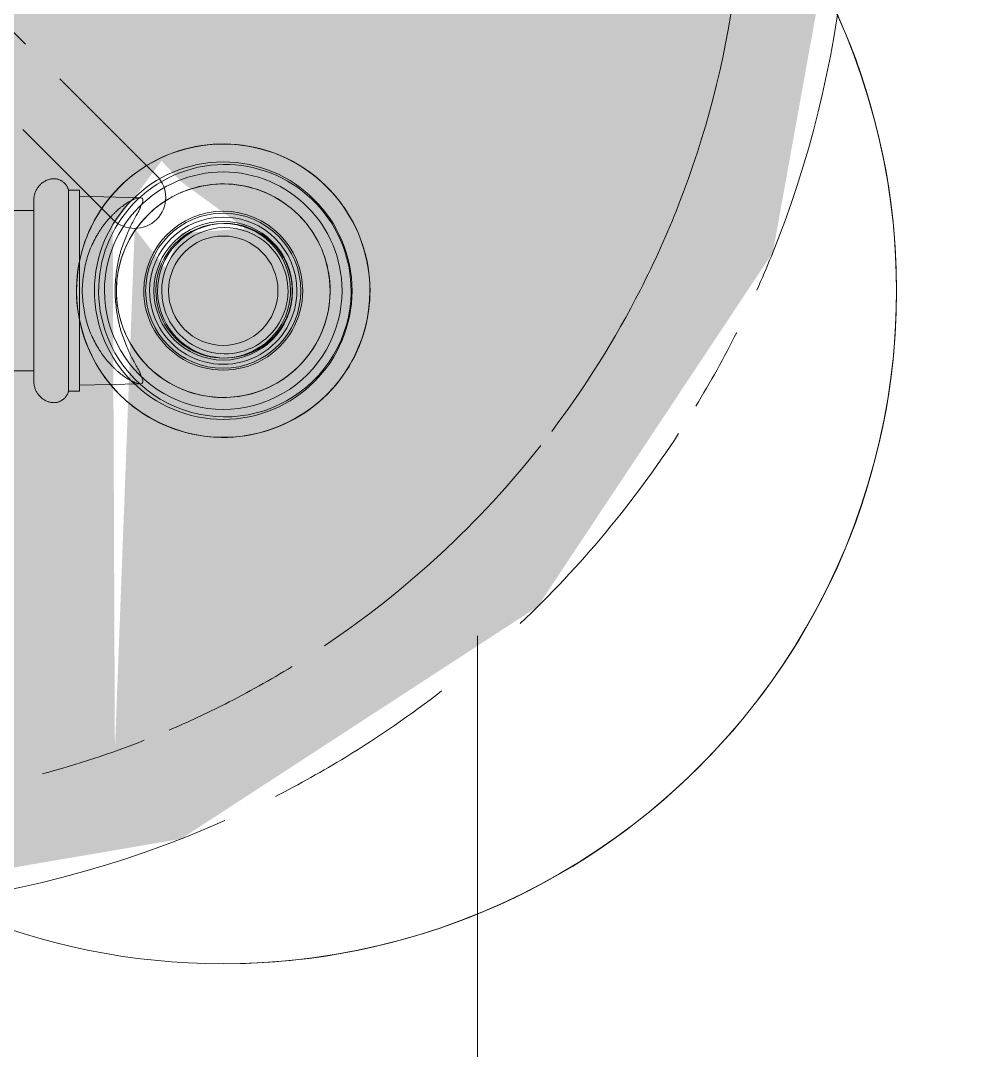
# Model space of a CAD drawing. Header units: metres. Extents: x 147 to 427, y -16 to 162.
# Drawn here: x 322.8618 to 323.0852, y 82.2061 to 82.4509 of the extents above; entities that cross this region are included whole.
import ezdxf

# ---------------------------------------------------------------- set-up
doc = ezdxf.new("R2010")
doc.units = ezdxf.units.M
doc.linetypes.add('IMPORT-Dashed _3_', pattern=[0.75, 0.5, -0.25])
doc.layers.add('1053_ARQ_BASE_MATADOURO_dwg', color=7, linetype='Continuous', lineweight=5, true_color=0x767676)
for name, color, linetype, lineweight in [('A-EQUIPAMENTOS', 7, 'Continuous', 5), ('A-PROJEÇÃO', 7, 'IMPORT-Dashed _3_', 15), ('A_lay', 7, 'Continuous', 5), ('P-SANR-FIXT', 7, 'Continuous', 5)]:
    doc.layers.add(name, color=color, linetype=linetype, lineweight=lineweight)

# ---------------------------------------------------------------- blocks, each defined once
blk = doc.blocks.new('USO_ESG_Cuba lavatório redonda - Uso geral-3627488-TÉRREO 1_20 - Dependente 1')
at = {"layer": 'P-SANR-FIXT', "color": 9, "true_color": 0xc0c0c0}
for centre, radius, start, end in [((-2.759870525399777e-15, 0.1600000000000002), 0.1600000000000001, 359.9999999999996, 179.9999999999998), ((-2.727719265099044e-15, 0.1600000000000002), 0.1599999999999999, 4.198332179531842e-13, 180.0000000000002), ((-1.082867129298393e-15, 0.1600000000000002), 0.03059999999999998, 2.544443745170813e-13, 179.9999999999997), ((-1.082867129298393e-15, 0.1600000000000002), 0.03059999999999998, 2.608054838800084e-13, 180), ((-1.006728034269599e-15, 0.1603933675611828), 0.02999999999999999, 108.0421266573584, 288.0421266573578), ((-1.016502325472863e-15, 0.1603933675611828), 0.03000000000000001, 108.042126657358, 288.0421266573574), ((-1.006728034269599e-15, 0.1603933675611828), 0.02999999999999999, 288.0421266573582, 108.0421266573584), ((-1.016502325472863e-15, 0.1603933675611828), 0.03000000000000002, 288.0421266573578, 108.042126657358), ((-1.082867129298393e-15, 0.1600000000000002), 0.01843797686954812, 359.9999999999994, 179.9999999999989), ((-8.973071154472225e-16, 0.1603933675611828), 0.016, 288.0421266573582, 108.0421266573584), ((-3.062975324006055e-16, 0.1603933675611831), 0.01600000000000001, 288.0421266573578, 108.042126657358), ((-8.973071154472225e-16, 0.1603933675611828), 0.01599999999999999, 108.0421266573584, 288.0421266573578), ((-3.062975324006055e-16, 0.1603933675611831), 0.01600000000000001, 108.042126657358, 288.0421266573574), ((-1.016502325472863e-15, 0.1603933675611828), 0.01500000000000063, 108.0421266573584, 288.0421266573578), ((-9.252687152480522e-16, 0.1603933675611828), 0.01500000000000064, 108.042126657358, 288.0421266573574), ((-1.016502325472863e-15, 0.1603933675611828), 0.01500000000000063, 288.0421266573582, 108.0421266573584), ((-9.252687152480522e-16, 0.1603933675611828), 0.01500000000000064, 288.0421266573578, 108.042126657358), ((-2.759870525399777e-15, 0.1600000000000002), 0.1599999999999999, 180.0000000000002, 5.088887490341627e-14), ((-2.727719265099044e-15, 0.1600000000000002), 0.1599999999999999, 180.0000000000002, 5.088887490341627e-14), ((-1.082867129298393e-15, 0.1600000000000002), 0.03059999999999998, 180.0000000000007, 2.035554996136651e-13), ((-1.082867129298393e-15, 0.1600000000000002), 0.03059999999999998, 180.0000000000004, 2.035554996136651e-13), ((-1.082867129298393e-15, 0.1600000000000002), 0.01843797686954813, 179.9999999999999, 359.9999999999994)]:
    blk.add_arc(centre, radius, start, end, dxfattribs=at)
blk = doc.blocks.new('USO_ESG_Sifão de Uso Geral - Sifão para lavatório-3627490-TÉRREO 1_20 - Dependente 1')
at = {"layer": 'P-SANR-FIXT', "color": 9, "true_color": 0xc0c0c0}
for p, q in [((-0.02210700252943043, 0.1402763056804866), (-0.02248571544011484, 0.1258568159530594)), ((0.02248571543969902, 0.1258568159530594), (0.02210700252901461, 0.1402763056804866)), ((-0.02388009809967916, 0.1258568159530594), (-0.02388009809967916, 0.1232404111364387)), ((-0.02388009809944648, 0.1258568159528276), (0, 0.1258568159528276)), ((6.227954564079926e-17, 0.1258568159528275), (-0.02248571543990065, 0.1258568159528275)), ((0.0224857154399019, 0.1258568159528275), (-2.196845992576265e-16, 0.1258568159528275)), ((-7.715872584295738e-17, 0.1258568159528276), (0.02388009809944648, 0.1258568159528276)), ((0.02388009809926334, 0.1232404111364387), (0.02388009809926334, 0.1258568159530594)), ((-0.02271132290724608, 0.1232404111362354), (0, 0.1232404111362354)), ((-0.02271132290724611, 0.1232404111362354), (-8.776361973908255e-17, 0.1232404111362354)), ((-7.715872584295738e-17, 0.1232404111362354), (0.02271132290724606, 0.1232404111362354)), ((1.755272394781651e-16, 0.1232404111362354), (0.02271132290724613, 0.1232404111362354)), ((-0.01905000000020791, 0.1149999987485433), (-0.01905000000020791, 0.07289266715780068)), ((-3.58815205029565e-16, 0.1149999987483076), (-0.01904999999999815, 0.1149999987483076)), ((-1.849513117719566e-16, 0.1149999987483077), (-0.01904999999999815, 0.1149999987483077)), ((-0.016, 0.1149999987483078), (-3.582105201980049e-16, 0.1149999987483078)), ((-0.016, 0.1149999987483077), (-9.849626556709727e-17, 0.1149999987483077)), ((0.004930502809202403, 0.1149999987483077), (-1.219380204955646e-16, 0.1149999987483077)), ((0.004930502809202494, 0.1149999987483078), (-6.651271950495636e-17, 0.1149999987483078)), ((-2.587345371915908e-16, 0.1149999987483077), (0.004141104721640078, 0.1149999987483077)), ((1.004557004457308e-16, 0.1149999987483077), (0.004141104721640431, 0.1149999987483077)), ((0.01904999999999815, 0.1149999987483077), (0.01840088699080492, 0.1149999987483077)), ((0.01904999999999815, 0.1149999987483078), (0.01840088699080496, 0.1149999987483078)), ((0.01904999999979209, 0.1027178877683498), (0.01904999999979209, 0.1149999987485433)), ((-0.01905000000020791, 0.03360244957877876), (-0.01905000000020791, 0.01413148976545272)), ((0.01904999999979209, 0.01413148976545272), (0.01904999999979209, 0.03360245495839335)), ((-0.033171959091578, 0.01488819227461761), (0, 0.01488819227461761)), ((-0.02955640025592632, 0.01695898247440039), (0, 0.01695898247440039)), ((-0.02955640025592635, 0.01695898247440039), (-1.142151288813576e-16, 0.01695898247440039)), ((6.161763616794731e-17, 0.0169589824744004), (-0.01907023710242991, 0.0169589824744004)), ((0.01907023710242991, 0.0169589824744004), (0, 0.0169589824744004)), ((-1.004139738387554e-16, 0.01695898247440039), (0.02955640025592629, 0.01695898247440039)), ((2.284302577627152e-16, 0.01695898247440039), (0.02955640025592639, 0.01695898247440039)), ((-1.071815570673971e-16, 0.01488819227461761), (0.033171959091578, 0.01488819227461761)), ((-0.03, 0.01413148976521754), (0.03, 0.01413148976521754)), ((-0.03, 0.01413148976521754), (0.03, 0.01413148976521754)), ((-0.01907023710242991, 0.0141314897652176), (0, 0.0141314897652176)), ((0.01904999999999815, 0.01413148976521754), (-0.01904999999999815, 0.01413148976521754)), ((0.01904999999999815, 0.01413148976521754), (-0.01904999999999815, 0.01413148976521754)), ((-0.016, 0.01413148976521754), (0.016, 0.01413148976521754)), ((-0.016, 0.01413148976521754), (0.016, 0.01413148976521754)), ((-6.161763616794731e-17, 0.01413148976521748), (0.01907023710242991, 0.01413148976521748)), ((-1.04744440165294e-16, 0), (-0.03, 0)), ((0.03, 0), (-1.920283787331894e-16, 0)), ((0.03, 9.702447179016361e-17), (-2.912619083023203e-16, 9.702447179016361e-17)), ((-0.03457092903812933, -5.498934640968401e-17), (0, -5.498934640968401e-17)), ((-1.920283787331894e-16, -9.702447179016361e-17), (-0.03, -9.702447179016361e-17)), ((-1.117017536812876e-16, -5.498934640968401e-17), (0.03457092903812933, -5.498934640968401e-17))]:
    blk.add_line(p, q, dxfattribs=at)
at = {"layer": 'P-SANR-FIXT', "color": 254, "true_color": 0xd3d3d3}
for p, q in [((-0.02388009809944648, 0.1232404111362354), (-0.02271132290724608, 0.1232404111362354)), ((0.02271132290724606, 0.1232404111362354), (0.02388009809944648, 0.1232404111362354)), ((0.004141104721640078, 0.1149999987483077), (0.016, 0.1149999987483077)), ((0.004141104721640431, 0.1149999987483077), (0.016, 0.1149999987483077)), ((0.01840088699080492, 0.1149999987483077), (0.004930502809202403, 0.1149999987483077)), ((0.01840088699080496, 0.1149999987483078), (0.004930502809202494, 0.1149999987483078)), ((0.01904999999979209, 0.06375625427567175), (0.01904999999979209, 0.0862422085268332)), ((-0.01905000000020791, 0.07289266715780068), (-0.01905000000020791, 0.05263649293222261)), ((-0.01905000000020791, 0.04553576000849935), (-0.01905000000020791, 0.03360244957877876))]:
    blk.add_line(p, q, dxfattribs=at)
at = {"layer": 'P-SANR-FIXT', "color": 9, "true_color": 0xc0c0c0, "flags": 128}
for points in [[(-2.079104888252914e-13, 0.194882213969115), (-0.001394916511742304, 0.1948543119185673), (-0.002787601454508331, 0.1947706504040587), (-0.004175826829560719, 0.1946313632661644), (-0.005557371772471925, 0.1944366733348914), (-0.006930026106037258, 0.1941868920722107), (-0.008291593876277875, 0.1938824190751515), (-0.00963989686494988, 0.1935237414354368), (-0.01097277807509436, 0.193111432960512), (-0.01228810518103473, 0.1926461532565212), (-0.01358377393997998, 0.192128646671429), (-0.01485771155844195, 0.1915597411053561), (-0.01610788000785324, 0.190940346685913), (-0.01733227928543529, 0.1902714543119946), (-0.01852895061338641, 0.1895541340688091), (-0.01969597957313236, 0.188789533515666), (-0.02083149916708553, 0.1879788758502651), (-0.02193369280618008, 0.1871234579519816), (-0.02300079721576749, 0.1862246483071966), (-0.0240311052564075, 0.1852838848193063), (-0.02502296865491098, 0.1843026725092328), (-0.02597480064154588, 0.1832825811075425), (-0.02688507848813915, 0.1822252425427494), (-0.02775234594430258, 0.1811323483309294), (-0.0285752155672084, 0.1800056468698345), (-0.02935237094089516, 0.1788469406413882), (-0.03008256878260891, 0.1776580833283824), (-0.03076464093153627, 0.1764409768489812), (-0.03139749621771189, 0.1751975683137425), (-0.03198012220777346, 0.1739298469112582), (-0.03251158682437654, 0.1726398407250439), (-0.03299103983739788, 0.1713296134902743), (-0.03341771422443235, 0.1700012612907784), (-0.03379092739746484, 0.1686569092066908), (-0.03411008229502404, 0.1672987079144223), (-0.03437466833732324, 0.1659288302465728), (-0.03458426224307132, 0.1645494677149749), (-0.03473852870698375, 0.1631628270056004), (-0.03483722093535999, 0.1617711264476857), (-0.03488018104180646, 0.1603765924655312), (-0.03486734029922409, 0.158981456015609), (-0.0347987192501394, 0.1575879490186799), (-0.03467442767364683, 0.1561983007888615), (-0.03449466440965498, 0.1548147344665776), (-0.03425971704113017, 0.1534394634632885), (-0.03396996143364395, 0.1520746879189734), (-0.03362586113437319, 0.1507225911831764), (-0.03322796663048339, 0.1493853363223872), (-0.03277691446828121, 0.1480650626593022), (-0.03227342623486893, 0.1467638823499241), (-0.0317183074041026, 0.1454838770052942), (-0.03111244604782423, 0.1442270943607662), (-0.03045681141472433, 0.1429955450004458), (-0.02975245238050775, 0.1417911991409539), (-0.02900049576936308, 0.1406159834782564), (-0.02820214455137866, 0.1394717781071235), (-0.02735867591826173, 0.1383604135118334), (-0.0264714392398555, 0.1372836676387928), (-0.02554185390561252, 0.1362432630514893), (-0.02457140705379625, 0.1352408641756782), (-0.02356165119236139, 0.134278074635355), (-0.02251420171511654, 0.1333564346885272), (-0.02143073431802059, 0.1324774187626426), (-0.02031298231755318, 0.1316424330954986), (-0.01916273387864421, 0.1308528134862048), (-0.01798182915340967, 0.1301098231575867), (-0.01677215733734702, 0.1294146507355719), (-0.01553565364742554, 0.1287684083479191), (-0.01427429622581403, 0.128172129844642), (-0.0129901029752753, 0.1276267691438741), (-0.01168512833100922, 0.1271331987066369), (-0.01036145997407311, 0.1266922081402361), (-0.009021215491576914, 0.1263045029355519), (-0.007666538988643151, 0.1259707033380848), (-0.006299597658854145, 0.125691343356223), (-0.004922578316651561, 0.1254668699061753), (-0.003537683899173135, 0.1252976420975912), (-0.002147129942169886, 0.1251839306588961), (-0.0007531410352708918, 0.1251259175040057), (-2.079104888252914e-13, 0.1251177860313666)], [(-2.079104888252914e-13, 0.1251177860313666), (0.001394916511326483, 0.1251456880819143), (0.00278760145409251, 0.125229349596423), (0.004175826829144899, 0.1253686367340401), (0.005557371772056104, 0.1255633266655903), (0.006930026105690741, 0.1258131079281324), (0.00829159387579275, 0.1261175809253302), (0.009639896864534057, 0.1264762585650449), (0.01097277807474784, 0.1268885670396925), (0.01228810518061891, 0.1273538467438219), (0.01358377393963347, 0.1278713533290527), (0.01485771155802613, 0.128440258894987), (0.01610788000743742, 0.12905965331443), (0.01733227928501947, 0.1297285456883485), (0.01852895061297059, 0.130445865931534), (0.01969597957271653, 0.1312104664846771), (0.02083149916666971, 0.132021124150078), (0.02193369280576426, 0.1328765420482229), (0.02300079721535167, 0.1337753516932851), (0.02403110525599168, 0.1347161151811753), (0.02502296865442586, 0.1356973274911103), (0.02597480064113006, 0.1367174188929392), (0.02688507848772333, 0.1377747574577323), (0.02775234594388676, 0.1388676516694137), (0.02857521556686188, 0.1399943531305085), (0.02935237094047934, 0.1411530593589549), (0.03008256878219309, 0.1423419166719606), (0.03076464093112045, 0.1435590231515005), (0.03139749621729607, 0.1448024316866005), (0.03198012220735764, 0.1460701530892235), (0.03251158682389142, 0.1473601592751606), (0.03299103983705136, 0.1486703865100688), (0.03341771422401653, 0.1499987387097033), (0.03379092739704902, 0.1513430907937909), (0.03411008229460822, 0.1527012920859208), (0.03437466833690742, 0.1540711697539089), (0.0345842622426555, 0.1554505322853682), (0.03473852870656793, 0.1568371729947426), (0.03483722093494417, 0.1582288735525188), (0.03488018104139064, 0.1596234075349505), (0.03486734029880827, 0.1610185439848727), (0.03479871924972358, 0.1624120509818018), (0.03467442767323101, 0.1638016992116202), (0.03449466440923916, 0.1651852655336268), (0.03425971704064504, 0.1665605365370546), (0.03396996143322813, 0.1679253120815083), (0.03362586113402667, 0.1692774088171667), (0.03322796663013687, 0.1706146636778172), (0.03277691446786539, 0.1719349373410409), (0.03227342623445311, 0.173236117650419), (0.03171830740368678, 0.1745161229951875), (0.03111244604740841, 0.1757729056397155), (0.0304568114143085, 0.1770044549997587), (0.02975245238009193, 0.1782088008595278), (0.02900049576887796, 0.1793840165219481), (0.02820214455096284, 0.1805282218932196), (0.02735867591784591, 0.1816395864885097), (0.02647143923943968, 0.1827163323615503), (0.0255418539051967, 0.1837567369488537), (0.02457140705344973, 0.1847591358248035), (0.02356165119194557, 0.1857219253651267), (0.02251420171470072, 0.1866435653118158), (0.02143073431760477, 0.1875225812375618), (0.02031298231713736, 0.1883575669047059), (0.01916273387822839, 0.1891471865141382), (0.01798182915292455, 0.189890176842895), (0.0167721573369312, 0.1905853492646326), (0.01553565364700971, 0.1912315916522854), (0.01427429622539821, 0.1918278701558396), (0.01299010297485947, 0.192373230856469), (0.0116851283305934, 0.1928668012937062), (0.0103614599737266, 0.193307791860107), (0.009021215491161094, 0.1936954970649298), (0.00766653898822733, 0.1940292966621197), (0.006299597658438324, 0.1943086566442588), (0.00492257831623574, 0.1945331300943064), (0.003537683898757314, 0.1947023579028904), (0.002147129941754065, 0.1948160693415855), (0.0007531410348550708, 0.194874082496476), (-2.079104888252914e-13, 0.194882213969115)], [(-2.079104888252914e-13, 0.185393915096208), (-0.001015485757314673, 0.1853736026727947), (-0.002029346953770073, 0.1853126978975783), (-0.003039961628081074, 0.1852112982055915), (-0.004045713012289343, 0.185069565814835), (-0.005044992118585652, 0.1848877274662507), (-0.006036200313796144, 0.1846660740632047), (-0.007017751876196235, 0.184404960203273), (-0.007988076532572996, 0.1841048036131408), (-0.0089456219705462, 0.1837660844792692), (-0.00988885632164329, 0.1833893446801514), (-0.01081627061214822, 0.1829751869189098), (-0.01172638117701154, 0.1825242737599776), (-0.01261773203356443, 0.1820373265676462), (-0.01348889721039341, 0.1815151243539644), (-0.01433848302915794, 0.1809585025309974), (-0.01516513033394531, 0.1803683515747951), (-0.01596751666511336, 0.1797456156010656), (-0.01674435837581932, 0.1790912908547754), (-0.01749441268513583, 0.1784064241156146), (-0.01821647966609107, 0.1776921110241783), (-0.01890940416565282, 0.1769494943294205), (-0.01957207765215171, 0.1761797620593185), (-0.02020343998972803, 0.1753841456215414), (-0.02080248113301004, 0.1745639178324589), (-0.02136824274417249, 0.1737203908815587), (-0.02189981972530623, 0.1728549142322438), (-0.02239636166651471, 0.1719688724623353), (-0.02285707420675754, 0.1710636830496875), (-0.02328122030411414, 0.1701407941044385), (-0.02366812141546798, 0.1692016820517787), (-0.02401715858145272, 0.1682478492707807), (-0.02432777341707643, 0.1672808216903995), (-0.02459946900490504, 0.1663021463483263), (-0.02483181068990416, 0.1653133889165762), (-0.02502442677496892, 0.1643161311961671), (-0.02517700911547872, 0.1633119685862945), (-0.02528931361218365, 0.1623025075334084), (-0.02536116060193763, 0.1612893629596379), (-0.02539243514475347, 0.1602741556801269), (-0.02538308720808091, 0.1592585098101132), (-0.02533313174671348, 0.1582440501660473), (-0.02524264867860165, 0.1572323996672658), (-0.02511178275747298, 0.1562251767384965), (-0.02494074334080397, 0.1552239927217885), (-0.02472980405522285, 0.154230449298006), (-0.02447930235851145, 0.1532461359244015), (-0.02418963900000818, 0.1522726272925629), (-0.02386127737934276, 0.1513114808086775), (-0.02349474280502745, 0.150364234102071), (-0.02309062165401356, 0.1494324025653492), (-0.02264956043429229, 0.1485174769303005), (-0.02217226474936197, 0.147620920882608), (-0.02165949817072942, 0.1467441687209161), (-0.02111208101546563, 0.14588862306136), (-0.02053088903429052, 0.1450556525946275), (-0.0199168520103256, 0.1442465898958297), (-0.0192709522717716, 0.1434627292927256), (-0.01859422312059032, 0.1427053247949338), (-0.0178877471789232, 0.1419755880881501), (-0.01715265465761277, 0.1412746865953137), (-0.01639012154793582, 0.1406037416095704), (-0.01560136774015209, 0.1399638264995894), (-0.01478765507205644, 0.1393559649930547), (-0.01395028531037588, 0.1387811295386069), (-0.0130905980681302, 0.1382402397503964), (-0.01220996866142141, 0.1377341609367694), (-0.01130980590960207, 0.1372637027158617), (-0.01039154988090195, 0.1368296177207321), (-0.009456669589264857, 0.1364326003941747), (-0.008506660643435499, 0.1360732858797241), (-0.00754304285529579, 0.135752249003587), (-0.006567357807658664, 0.1354700033566485), (-0.005581166388518978, 0.1352270004714235), (-0.004586046293771324, 0.1350236291008845), (-0.003583589503246003, 0.134860214595839), (-0.002575399733944141, 0.1347370183844603), (-0.001563089874491561, 0.1346542375546647), (-0.0005482794046230993, 0.1346120045378102), (-2.079104888252914e-13, 0.1346060849041351)], [(-2.079104888252914e-13, 0.1346060849041351), (0.001015485756898852, 0.1346263973276869), (0.002029346953354252, 0.1346873021027648), (0.003039961627665253, 0.134788701794613), (0.004045713011873522, 0.1349304341856467), (0.005044992118169831, 0.1351122725339537), (0.006036200313380323, 0.1353339259372769), (0.007017751875780414, 0.1355950397972087), (0.007988076532157174, 0.1358951963873409), (0.008945621970130378, 0.1362339155210739), (0.009888856321227468, 0.1366106553201916), (0.0108162706117324, 0.1370248130812946), (0.01172638117659571, 0.1374757262405041), (0.0126177320331486, 0.1379626734328354), (0.01348889720997759, 0.1384848756465173), (0.01433848302874212, 0.1390414974694842), (0.01516513033352949, 0.1396316484256866), (0.01596751666469754, 0.1402543843991389), (0.0167443583754035, 0.1409087091457062), (0.01749441268472001, 0.1415935758848671), (0.01821647966567525, 0.1423078889761648), (0.01890940416523699, 0.1430505056710612), (0.01957207765180519, 0.1438202379411632), (0.02020343998931221, 0.1446158543789403), (0.02080248113259422, 0.1454360821680228), (0.02136824274375667, 0.1462796091187844), (0.02189981972489041, 0.1471450857680993), (0.0223963616661682, 0.1480311275380078), (0.02285707420634171, 0.148936316950517), (0.02328122030369832, 0.1498592058959046), (0.02366812141498285, 0.1507983179485644), (0.02401715858103689, 0.151752150729701), (0.0243277734166606, 0.1527191783100821), (0.02459946900448922, 0.1536978536520168), (0.02483181068948834, 0.1546866110836283), (0.0250244267745531, 0.1556838688043146), (0.0251770091150629, 0.15668803141391), (0.02528931361176783, 0.1576974924669347), (0.02536116060152181, 0.1587106370408437), (0.02539243514433765, 0.1597258443202161), (0.02538308720766509, 0.1607414901903685), (0.02533313174629766, 0.1617559498342958), (0.02524264867818583, 0.1627676003332159), (0.02511178275705716, 0.1637748232618466), (0.02494074334038815, 0.1647760072786932), (0.02472980405480703, 0.1657695507024757), (0.02447930235816493, 0.1667538640760802), (0.02418963899959235, 0.1677273727077802), (0.02386127737892694, 0.1686885191916656), (0.02349474280461163, 0.1696357658982721), (0.02309062165359774, 0.1705675974348553), (0.02264956043387647, 0.1714825230700426), (0.02217226474894615, 0.1723790791177351), (0.0216594981703136, 0.1732558312795656), (0.02111208101504981, 0.1741113769391217), (0.0205308890338054, 0.174944347405577), (0.01991685200984048, 0.1757534101045134), (0.01927095227135578, 0.176537270707756), (0.0185942231201745, 0.1772946752055479), (0.01788774717850738, 0.1780244119123316), (0.01715265465719695, 0.1787253134048908), (0.01639012154745069, 0.1793962583907727), (0.01560136773973627, 0.1800361735008923), (0.01478765507164062, 0.180644035007427), (0.01395028530996006, 0.1812188704618748), (0.01309059806771438, 0.1817597602499467), (0.01220996866100559, 0.1822658390634351), (0.01130980590918625, 0.1827362972843428), (0.01039154988048613, 0.1831703822797495), (0.009456669588849036, 0.1835673996061683), (0.00850666064308898, 0.1839267141207576), (0.007543042854879969, 0.1842477509966175), (0.006567357807242843, 0.1845299966438332), (0.005581166388103157, 0.1847729995289195), (0.004586046293355503, 0.1849763708995972), (0.003583589502830182, 0.1851397854045041), (0.00257539973352832, 0.1852629816158828), (0.00156308987407574, 0.185345762445817), (0.0005482794042072783, 0.1853879954626715), (-2.079104888252914e-13, 0.185393915096208)], [(-0.02097019630477244, 0.1149999987485433), (-0.02074820682703448, 0.1149999987485433), (-0.02049302464433949, 0.1149999987485433), (-0.02020505799385282, 0.1149999987485433), (-0.01988476756079417, 0.1149999987485433), (-0.01953266574153349, 0.1149999987485433), (-0.01914931582373065, 0.1149999987485433), (-0.01873533108566717, 0.1149999987485433), (-0.0182913738144236, 0.1149999987485433), (-0.01781815424713004, 0.1149999987485433), (-0.01731642943397292, 0.1149999987485433), (-0.01678700202774016, 0.1149999987485433), (-0.01623071899935021, 0.1149999987485433), (-0.01564847028283002, 0.1149999987485433), (-0.01504118735202919, 0.1149999987485433), (-0.01440984173017896, 0.1149999987485433), (-0.01375544343534548, 0.1149999987485433), (-0.01307903936545044, 0.1149999987485433), (-0.01238171162265117, 0.1149999987485433), (-0.01166457578248574, 0.1149999987485433), (-0.01092877910944662, 0.1149999987485433), (-0.01017549872106174, 0.1149999987485433), (-0.009405939705472884, 0.1149999987485433), (-0.008621333192858037, 0.1149999987485433), (-0.007822934386172528, 0.1149999987485433), (-0.007012020553357434, 0.1149999987485433), (-0.006189888983371566, 0.1149999987485433), (-0.005357854911591312, 0.1149999987485433), (-0.004517249414786238, 0.1149999987485433), (-0.003669417282531504, 0.1149999987485433), (-0.00281571486547291, 0.1149999987485433), (-0.001957507905295825, 0.1149999987485433), (-0.001096169350001765, 0.1149999987485433), (-0.0002330771576112966, 0.1149999987485433), (-2.079104888252914e-13, 0.1149999987485433)], [(-2.079104888252914e-13, 0.1149999987485433), (-0.0008633289440836961, 0.1149999987485433), (-0.001725276745859083, 0.1149999987485433), (-0.002584464472829132, 0.1149999987485433), (-0.00343951760796117, 0.1149999987485433), (-0.004289068248686818, 0.1149999987485433), (-0.005131757295090574, 0.1149999987485433), (-0.005966236624653539, 0.1149999987485433), (-0.006791171248285173, 0.1149999987485433), (-0.007605241446603577, 0.1149999987485433), (-0.00840714488098929, 0.1149999987485433), (-0.009195598677056296, 0.1149999987485433), (-0.00996934147672855, 0.1149999987485433), (-0.01072713545684292, 0.1149999987485433), (-0.01146776830852632, 0.1149999987485433), (-0.01219005517727783, 0.1149999987485433), (-0.01289284055807275, 0.1149999987485433), (-0.01357500014437992, 0.1149999987485433), (-0.01423544262617161, 0.1149999987485433), (-0.01487311143664883, 0.1149999987485433), (-0.01548698644151409, 0.1149999987485433), (-0.01607608557176173, 0.1149999987485433), (-0.01663946639451096, 0.1149999987485433), (-0.0171762276205649, 0.1149999987485433), (-0.0176855105465469, 0.1149999987485433), (-0.01816650042835736, 0.1149999987485433), (-0.01861842778477239, 0.1149999987485433), (-0.0190405696284126, 0.1149999987485433), (-0.01943225062248766, 0.1149999987485433), (-0.0197928441608221, 0.1149999987485433), (-0.02012177337081539, 0.1149999987485433), (-0.02041851203580227, 0.1149999987485433), (-0.02068258543729808, 0.1149999987485433), (-0.02091357111407997, 0.1149999987485433)], [(-2.079104888252914e-13, 0.1149999987485433), (0.0008633289436678752, 0.1149999987485433), (0.001725276745443262, 0.1149999987485433), (0.002584464472413311, 0.1149999987485433), (0.00343951760754535, 0.1149999987485433)], [(0.003669417282115683, 0.1149999987485433), (0.002815714865057089, 0.1149999987485433), (0.001957507904880004, 0.1149999987485433), (0.001096169349585944, 0.1149999987485433), (0.0002330771571954756, 0.1149999987485433), (-2.079104888252914e-13, 0.1149999987485433)], [(0.01768551054613108, 0.1149999987485433), (0.01816650042794154, 0.1149999987485433), (0.01861842778435657, 0.1149999987485433), (0.01904056962806608, 0.1149999987485433), (0.01943225062214115, 0.1149999987485433), (0.01979284416040628, 0.1149999987485433), (0.02012177337039957, 0.1149999987485433), (0.02041851203538645, 0.1149999987485433), (0.02068258543688226, 0.1149999987485433), (0.02091357111366415, 0.1149999987485433)], [(0.02097019630435662, 0.1149999987485433), (0.02074820682654936, 0.1149999987485433), (0.02049302464392367, 0.1149999987485433), (0.02020505799350631, 0.1149999987485433), (0.01988476756037835, 0.1149999987485433), (0.01953266574111767, 0.1149999987485433), (0.01914931582331483, 0.1149999987485433), (0.01873533108525135, 0.1149999987485433), (0.01829137381400778, 0.1149999987485433), (0.01781815424671422, 0.1149999987485433)], [(-0.03457092903836874, 1.386069925501943e-13), (-0.03409619888071647, 0.006793772741444264), (-0.03335017000815223, 0.0135631270461814), (-0.0331719590917468, 0.01488819227482454)], [(-0.0331719590917468, 0.01488819227482454), (-0.03315162239318997, 0.01498875114962757), (-0.03312728067940352, 0.01508841633699558), (-0.03309897289181409, 0.01518702839411708), (-0.03306674431699921, 0.01528442956225554), (-0.03303064651364148, 0.01538046402067739), (-0.03299073723075035, 0.01547497813489718), (-0.03294708031444898, 0.01556782070201189), (-0.03289974560665251, 0.01565884319395627), (-0.03284880883272708, 0.01574789999438217), (-0.03279435148055527, 0.01583484863082522), (-0.03273646067045338, 0.01591955000465387), (-0.03267522901517841, 0.01600186861145448), (-0.03261075447251952, 0.01608167275892156), (-0.03254314018777114, 0.01615883477754032), (-0.03247249432962235, 0.01623323122475485), (-0.0323989299162744, 0.01630474308179), (-0.03232256463490503, 0.01637325594492904), (-0.03224352065392541, 0.0164386602083363), (-0.03216192442671254, 0.01650085123939498), (-0.03207790648993614, 0.0165597295453128), (-0.03199160125419276, 0.01661520093349027), (-0.03190314678958076, 0.01666717666149343), (-0.03181268460434494, 0.01671557357940328), (-0.03172035941873928, 0.01676031426246264), (-0.03162631893320668, 0.01680132713499079), (-0.03153071359274709, 0.01683854658515011), (-0.03143369634518695, 0.01687191306987152), (-0.03133542239757735, 0.01690137320966169), (-0.03123604896732523, 0.01692687987481659), (-0.03113573503062162, 0.01694839226013064), (-0.03107743835374186, 0.01695898247458718)], [(0.03107743835332603, 0.01695898247458718), (0.03117822241681115, 0.01693979286359099), (0.03127815848403261, 0.01691658831462919), (0.03137708667847765, 0.01688940594998094), (0.03147484873632584, 0.01685828925578826), (0.03157128825912969, 0.01682328801192089), (0.03166625096406951, 0.01678445821310888), (0.03175958493122834, 0.01674186197857089), (0.03185114084608485, 0.01669556745332593), (0.03194077223881832, 0.01664564869855531), (0.03202833571813862, 0.01659218557392524), (0.03211369120123527, 0.01653526360882097), (0.03219670213762765, 0.01647497386623472), (0.03227723572747109, 0.01641141279695112), (0.03235516313411062, 0.01634468208513899), (0.03243035969046687, 0.0162748884856268), (0.0325027050980756, 0.01620214365341599), (0.03257208361961293, 0.01612656396446218), (0.0326383842642128, 0.01604827033035763), (0.03270150096516117, 0.01596738800428138), (0.03276133274913518, 0.01588404638057364), (0.03281778389795745, 0.01579837878793405), (0.03287076410196478, 0.01571052227666005), (0.03292018860395147, 0.01562061739784586), (0.03296597833542, 0.01552880798050246), (0.03300806004257484, 0.01543524090022256), (0.03304636640358385, 0.01534006584382587), (0.03308083613641466, 0.01524343507164813), (0.03311141409689899, 0.01514550317220674), (0.03313805136688679, 0.0150464268154803), (0.03316070533228194, 0.0149463645024458), (0.03317195909133097, 0.01488819227482454)], [(0.03317195909133097, 0.01488819227482454), (0.03397111898991352, 0.008124904595092085), (0.03449918027467775, 0.001335068951866924), (0.03457092903795292, 1.386069925501943e-13)]]:
    blk.add_lwpolyline(points, dxfattribs=at)
at = {"layer": 'P-SANR-FIXT', "color": 254, "true_color": 0xd3d3d3, "flags": 128}
for points in [[(-0.02650502393966399, 0.1188205461134243), (-0.02653809561050021, 0.1189621222412909), (-0.02656547929237986, 0.1191049076376861), (-0.02658713117724619, 0.11924867387593), (-0.02660301662679595, 0.1193931909612817), (-0.02661311022771424, 0.1195382276968616), (-0.02661739583228646, 0.1196835520547029), (-0.02661586658459492, 0.1198289315472179), (-0.02660852493098373, 0.1199741335979718), (-0.02659538261652433, 0.1201189259148126), (-0.02657646066616489, 0.1202630768606454), (-0.02655178935104887, 0.1204063558251754), (-0.0265214081400025, 0.1205485335920785), (-0.02648536563639937, 0.1206893827076958), (-0.02644371950060977, 0.1208286778433521), (-0.02639653635754985, 0.1209661961564274), (-0.02634389169016213, 0.1211017176469923), (-0.02628586971875812, 0.12123502550987), (-0.0262225632660844, 0.1213659064804608), (-0.02615407360894387, 0.1214941511773785), (-0.02608051031609484, 0.1216195544364931), (-0.02600199107325971, 0.1217419156391527), (-0.02591864149441153, 0.1218610390336122), (-0.02583059492120974, 0.1219767340480088), (-0.02573799220919882, 0.1220888155950197), (-0.02564098150298778, 0.1221971043677881), (-0.02553971799916289, 0.1223014271275326), (-0.02543436369748815, 0.1224016169802071), (-0.02532508714268042, 0.122497513643319), (-0.02521206315371001, 0.1225889637024906), (-0.02509547254485406, 0.1226758208573483), (-0.02497550183628518, 0.1227579461550751), (-0.024852342955512, 0.1228352082123205), (-0.0247261929304339, 0.1229074834267147), (-0.02459725357428743, 0.1229746561731361), (-0.0244657311624147, 0.1230366189894448), (-0.02433183610272536, 0.1230932727486325), (-0.02419578259867358, 0.1231445268162795), (-0.02405778830689887, 0.123190299197202), (-0.02391807398876808, 0.123230516665187), (-0.02388009809967916, 0.1232404111364387)], [(0.02388009809926334, 0.1232404111364387), (0.02402023846735992, 0.1232017043843211), (0.02415871888081656, 0.1231574244735959), (0.02429531780068119, 0.1231076422424161), (0.02442981669764467, 0.1230524373320033), (0.02456200040216209, 0.1229918980580205), (0.02469165744861384, 0.1229261212709949), (0.02481858041336818, 0.1228552121992761), (0.0249425662466756, 0.1227792842824307), (0.02506341659770224, 0.1226984589888351), (0.025180938131732, 0.1226128656217647), (0.02529494283919085, 0.1225226411124535), (0.02540524833711698, 0.1224279298005407), (0.02551167816002762, 0.1223288832045375), (0.02561406204302384, 0.1222256597773241), (0.0257122361935988, 0.1221184246543013), (0.02580604355429805, 0.1220073493892051), (0.02589533405318234, 0.1218926116785562), (0.02597996484458799, 0.1217743950784861), (0.02605980053713538, 0.1216528887099197), (0.02613471341092609, 0.1215282869571052), (0.02620458362129521, 0.1214007891567188), (0.026269299390782, 0.1212705992776821), (0.02632875718793293, 0.1211379255961292), (0.02638286189314495, 0.1210029803615024), (0.02643152695009358, 0.1208659794576575), (0.02647467450537952, 0.1207271420567631), (0.02651223553202744, 0.1205866902690399), (0.0265441499403023, 0.1204448487870955), (0.02657036667404118, 0.1203018445273483), (0.02659084379201558, 0.120157906266045), (0.02660554853536378, 0.1200132642737546), (0.02661445737942977, 0.1198681499466733), (0.02661755607201885, 0.1197227954369599), (0.02661483965599055, 0.1195774332802987), (0.02660631247695128, 0.1194322960258189), (0.02659198817653196, 0.1192876158619944), (0.02657188967062666, 0.1191436242460084), (0.02654604911252318, 0.1190005515336732), (0.02651450784161843, 0.1188586266110124), (0.02650502393931747, 0.1188205461134243)], [(-0.0215889801981144, 0.1149999987485433), (-0.02179185024926919, 0.1150040566905758), (-0.0219943957517351, 0.1150162240250149), (-0.02219629267569853, 0.1150364812867261), (-0.02239721802937365, 0.1150647960682858), (-0.02259685037482832, 0.1151011230720971), (-0.02279487034297836, 0.1151454041828816), (-0.02299096114428503, 0.1151975685601301), (-0.02318480907501708, 0.1152575327521761), (-0.02337610401997827, 0.1153252008285657), (-0.02356453994809672, 0.1154004645355744), (-0.02374981540205408, 0.1154832034668325), (-0.02393163398056859, 0.1155732852577905), (-0.02410970481284676, 0.1156705657968178), (-0.02428374302347129, 0.1157748894558445), (-0.02445347018834873, 0.1158860893390225), (-0.02461861478033097, 0.1160039875507915), (-0.02477891260333236, 0.116128395478637), (-0.02493410721487307, 0.1162591140966397), (-0.02508395033684101, 0.1163959342828857), (-0.02522820225218493, 0.1165386371544795), (-0.02536663218850936, 0.1166869944168335), (-0.0254990186874622, 0.1168407687301449), (-0.0256251499589449, 0.1169997140884862), (-0.02574482421986795, 0.1171635762130325), (-0.02585785001689728, 0.1173320929592897), (-0.02596404653277569, 0.1175049947365187), (-0.02606324387587283, 0.1176820049388032), (-0.02615528335157778, 0.1178628403874835), (-0.02624001771622698, 0.1180472117844009), (-0.02631731141308264, 0.118234824174707), (-0.02638704078869833, 0.1184253774185429), (-0.02644909429084965, 0.1186185666715897), (-0.02650337264719874, 0.1188140828719952)], [(0.02650502393931747, 0.1188205461134243), (0.02645100272277996, 0.1186249587089435), (0.0263892033074133, 0.118431688026229), (0.02631972455909036, 0.1182410432568693), (0.02624267762883756, 0.1180533293918295), (0.02615818577562586, 0.1178688467332773), (0.02606638416809346, 0.1176878904141711), (0.02596741966935842, 0.1175107499258877), (0.02586145060138679, 0.1173377086555516), (0.02574864649231204, 0.1171690434325137), (0.02562918780448818, 0.117005024084531), (0.02550326564632578, 0.1168459130080853), (0.02537108146645569, 0.116691964746602), (0.02523284673139842, 0.1165434255850247), (0.02508878258715522, 0.1164005331536762), (0.02493911950569091, 0.1162635160501392), (0.02478409691596208, 0.1161325934729171), (0.02462396282108457, 0.1160079748699278), (0.02445897340150168, 0.1158898596041825), (0.02428939260498464, 0.115778436635129), (0.02411549172464365, 0.1156738842156567), (0.02393754896488008, 0.1155763696076745), (0.02375584899604219, 0.1154860488132141), (0.02357068249937838, 0.1154030663266), (0.02338234570180284, 0.1153275549018672), (0.02319113990185961, 0.1152596353416629), (0.02299737098834048, 0.115199416302365), (0.02280134894989351, 0.1151469941216546), (0.0226033873801267, 0.11510245266397), (0.02240380297522697, 0.1150658631859184), (0.02220291502762884, 0.1150372842233119), (0.02200104491538623, 0.1150167614958056), (0.02179851558752471, 0.1150043278357924), (0.02159565104759185, 0.1150000031344844)], [(-0.02091357111407997, 0.1149999987485433), (-0.02111109953845043, 0.1149999987485433), (-0.02127485470691099, 0.1149999987485433), (-0.02140457464635492, 0.1149999987485433), (-0.02150005183245248, 0.1149999987485433), (-0.02156113352196116, 0.1149999987485433), (-0.02158772199729774, 0.1149999987485433)], [(-0.02157171131660744, 0.1149999987485433), (-0.02151993229881646, 0.1149999987485433), (-0.02143372598002261, 0.1149999987485433), (-0.02131323027182716, 0.1149999987485433), (-0.021158637941905, 0.1149999987485433), (-0.02097019630477244, 0.1149999987485433)], [(0.00343951760754535, 0.1149999987485433), (0.004289068248270997, 0.1149999987485433), (0.005131757294744057, 0.1149999987485433), (0.005966236624237718, 0.1149999987485433), (0.006791171247869352, 0.1149999987485433), (0.007605241446187756, 0.1149999987485433), (0.00840714488057347, 0.1149999987485433), (0.009195598676640476, 0.1149999987485433), (0.009969341476382034, 0.1149999987485433), (0.0107271354564271, 0.1149999987485433), (0.0114677683081798, 0.1149999987485433), (0.01219005517686201, 0.1149999987485433), (0.01289284055765693, 0.1149999987485433), (0.0135750001439641, 0.1149999987485433), (0.01423544262575579, 0.1149999987485433), (0.01487311143623301, 0.1149999987485433), (0.01548698644109827, 0.1149999987485433), (0.0160760855713459, 0.1149999987485433), (0.01663946639409514, 0.1149999987485433), (0.01717622762014908, 0.1149999987485433), (0.01768551054613108, 0.1149999987485433)], [(0.01781815424671422, 0.1149999987485433), (0.0173164294335571, 0.1149999987485433), (0.01678700202732434, 0.1149999987485433), (0.01623071899893439, 0.1149999987485433), (0.0156484702824142, 0.1149999987485433), (0.01504118735161337, 0.1149999987485433), (0.01440984172976314, 0.1149999987485433), (0.01375544343492966, 0.1149999987485433), (0.01307903936503462, 0.1149999987485433), (0.01238171162223534, 0.1149999987485433), (0.01166457578206992, 0.1149999987485433), (0.0109287791089615, 0.1149999987485433), (0.01017549872071522, 0.1149999987485433), (0.009405939705057063, 0.1149999987485433), (0.008621333192442217, 0.1149999987485433), (0.007822934385756708, 0.1149999987485433), (0.007012020552941613, 0.1149999987485433), (0.006189888982955745, 0.1149999987485433), (0.005357854911175491, 0.1149999987485433), (0.004517249414370417, 0.1149999987485433), (0.003669417282115683, 0.1149999987485433)], [(0.02091357111366415, 0.1149999987485433), (0.02111109953803461, 0.1149999987485433), (0.02127485470656448, 0.1149999987485433), (0.0214045746459391, 0.1149999987485433), (0.02150005183203666, 0.1149999987485433), (0.02156113352147604, 0.1149999987485433), (0.02158772199688192, 0.1149999987485433)], [(0.02157171131619161, 0.1149999987485433), (0.02151993229840064, 0.1149999987485433), (0.02143372597960679, 0.1149999987485433), (0.02131323027148064, 0.1149999987485433), (0.02115863794148918, 0.1149999987485433), (0.02097019630435662, 0.1149999987485433)]]:
    blk.add_lwpolyline(points, dxfattribs=at)
at = {"layer": 'P-SANR-FIXT', "color": 9, "true_color": 0xc0c0c0}
for centre, radius, start, end in [((0, 0.1600000000000024), 0.03484968565129571, 89.99999999999993, 269.9999999999994), ((0, 0.1600000000000024), 0.03484968565129571, 269.9999999999994, 89.99999999999957), ((0, 0.1600000000000024), 0.02822349525623116, 89.99999999999994, 269.9999999999993), ((0, 0.1600000000000024), 0.02822349525623116, 269.9999999999994, 89.99999999999957), ((0, 0.1600000000000024), 0.02539391509603855, 90.00000000000006, 269.9999999999995), ((0, 0.1600000000000024), 0.02539391509603866, 269.9999999999998, 90.00000000000006), ((0, 0.1600000000000024), 0.01888887034603919, 90.00000000000021, 269.9999999999997), ((0, 0.1600000000000024), 0.01888887034603919, 90.00000000000021, 269.9999999999997), ((0, 0.1600000000000024), 0.01888887034603921, 270.0000000000001, 90.00000000000026), ((0, 0.1600000000000024), 0.01888887034603921, 270.0000000000001, 90.00000000000026), ((0, 0.1600000000000042), 0.01750000469312065, 90.00000000000021, 269.9999999999997), ((0, 0.1600000000000042), 0.01647931792355418, 90.00000000000021, 269.9999999999997), ((0, 0.1600000000000024), 0.01647931792355325, 89.9999999999999, 269.9999999999992), ((0, 0.1600000000000042), 0.01750000469312063, 270, 90.0000000000002), ((0, 0.1600000000000042), 0.01647931792355235, 270.0000000000007, 90.00000000000061), ((0, 0.1600000000000024), 0.01647931792355323, 269.9999999999993, 89.99999999999926), ((0, 0.1600000000000024), 0.01599999999999952, 90.00000000000026, 269.9999999999997), ((0, 0.1600000000000024), 0.01599999999999952, 90.00000000000026, 269.9999999999997), ((0, 0.1600000000000024), 0.01599999999999953, 270.0000000000001, 90.00000000000026), ((0, 0.1600000000000024), 0.01599999999999953, 270.0000000000001, 90.00000000000026), ((0, 0.1600000000000024), 0.013, 90.00000000000072, 269.9999999999998), ((0, 0.1600000000000024), 0.013, 90.00000000000072, 269.9999999999998), ((0, 0.1600000000000024), 0.01300000000000002, 269.9999999999999, 89.9999999999997), ((0, 0.1600000000000024), 0.01300000000000002, 269.9999999999999, 89.99999999999908)]:
    blk.add_arc(centre, radius, start, end, dxfattribs=at)
for points, knots in [([(1.953414440934392e-17, 0.1342758894700975), (-0.001377101227162897, 0.1343226451089204), (-0.003425110654776472, 0.1344806990385406), (-0.005722952094638456, 0.1348179702534925), (-0.007001875168755885, 0.1350555019216125), (-0.007942767972928621, 0.1352529548815855), (-0.008861045203260979, 0.1354823874086898), (-0.01005179180697895, 0.1358378079699749), (-0.01147870816019734, 0.1363482188920625), (-0.01282304289705025, 0.136898881456077), (-0.01372048118429078, 0.1372783077776575), (-0.0142206010028508, 0.1374903521867096), (-0.01458961342713358, 0.1376441162076547), (-0.01495122087901142, 0.1377996019522394), (-0.01542190816395072, 0.1380178986930015), (-0.0162169268517935, 0.1384170223840122), (-0.0172717198692685, 0.1390111462520751), (-0.01822114325250046, 0.1395610539170863), (-0.01883010481430302, 0.1398828187140913), (-0.01916194805615183, 0.1400436288305042), (-0.01940264114877668, 0.1401494199999907), (-0.01963520559252075, 0.1402466596218535), (-0.0199339571987136, 0.1403739978909522), (-0.02042518096176844, 0.1405811392988146), (-0.0210275182716631, 0.1408183888751671), (-0.02157202828579439, 0.1409517194559379), (-0.02192951781374668, 0.1408815745860063), (-0.02211077837862968, 0.1405406710397728), (-0.02211828694501386, 0.139986762204452), (-0.02198146269398612, 0.1394078274181293), (-0.02181532965522156, 0.1389713205951394), (-0.02170129298084044, 0.1387167095537992), (-0.02160641254581262, 0.1385259821496781), (-0.02150276782851678, 0.1383294290640157), (-0.02135353969188658, 0.138051455080198), (-0.0210637195730255, 0.1375329907415766), (-0.0205703898494284, 0.136718603226776), (-0.01997262552510192, 0.1358619850975263), (-0.01949672719469069, 0.1352695181582222), (-0.0192077999065575, 0.1349366726685921), (-0.01898206940410105, 0.1346923625781808), (-0.01874851688713007, 0.1344485479776047), (-0.01842858643222972, 0.1341172337757285), (-0.01784499528796337, 0.1335285963479842), (-0.0169432216982659, 0.1326737371236768), (-0.01594413105958265, 0.1318394629985269), (-0.01508100634377095, 0.1312049601014064), (-0.01439875445389685, 0.1307559509830316), (-0.01368430472703248, 0.1303201087326955), (-0.01269535237455672, 0.1297384640944012), (-0.01138879504234278, 0.1290376030863658), (-0.009712557209786327, 0.1282785435380376), (-0.00793067366215588, 0.1276600569157738), (-0.006053097951000428, 0.127189057331873), (-0.003444831214353627, 0.1267052270234266), (-0.001390393587699273, 0.1265193046406144), (-1.47230339898885e-16, 0.1264723609770083)], [0, 0, 0, 0, 0.05555555555555555, 0.08333333333333333, 0.09722222222222221, 0.1111111111111111, 0.125, 0.1388888888888889, 0.1666666666666667, 0.1944444444444444, 0.2083333333333333, 0.2152777777777778, 0.2222222222222222, 0.2291666666666667, 0.2361111111111111, 0.25, 0.2777777777777778, 0.3055555555555556, 0.3194444444444444, 0.3263888888888888, 0.3333333333333333, 0.3402777777777778, 0.3472222222222222, 0.361111111111111, 0.3888888888888888, 0.4166666666666666, 0.4444444444444444, 0.4722222222222222, 0.5, 0.5277777777777778, 0.5416666666666667, 0.5486111111111112, 0.5555555555555556, 0.5625, 0.5694444444444444, 0.5833333333333334, 0.6111111111111112, 0.6388888888888888, 0.6527777777777777, 0.6597222222222221, 0.6666666666666666, 0.6736111111111112, 0.6805555555555556, 0.6944444444444444, 0.7222222222222222, 0.75, 0.7638888888888888, 0.7777777777777778, 0.7916666666666667, 0.8055555555555556, 0.8333333333333333, 0.861111111111111, 0.8888888888888888, 0.9166666666666666, 0.9444444444444444, 1, 1, 1, 1]), ([(0, 0.1264723609770084), (0.001390393587699208, 0.1265193046406145), (0.00344483121435372, 0.1267052270234268), (0.006053097951000649, 0.1271890573318726), (0.007930673662156239, 0.1276600569157736), (0.009712557209786789, 0.1282785435380373), (0.01138879504234338, 0.1290376030863656), (0.01269535237455739, 0.1297384640944011), (0.01368430472703319, 0.1303201087326954), (0.01439875445389762, 0.1307559509830316), (0.01508100634377176, 0.1312049601014066), (0.01594413105958348, 0.1318394629985266), (0.0169432216982668, 0.1326737371236776), (0.01784499528796431, 0.1335285963479839), (0.0184285864322307, 0.1341172337757289), (0.01874851688713106, 0.1344485479776047), (0.01898206940410204, 0.1346923625781811), (0.01920779990655852, 0.1349366726685927), (0.0194967271946917, 0.1352695181582223), (0.01997262552510297, 0.1358619850975268), (0.02057038984942945, 0.136718603226777), (0.02106371957302669, 0.137532990741577), (0.02135353969188773, 0.1380514550801989), (0.02150276782851794, 0.1383294290640162), (0.0216064125458138, 0.138525982149679), (0.02170129298084161, 0.1387167095537998), (0.02181532965522275, 0.1389713205951403), (0.02198146269398734, 0.1394078274181302), (0.02211828694501508, 0.1399867622044532), (0.02211077837863092, 0.1405406710397737), (0.0219295178137479, 0.1408815745860074), (0.02157202828579559, 0.1409517194559392), (0.02102751827166428, 0.140818388875168), (0.02042518096176959, 0.1405811392988156), (0.01993395719871471, 0.1403739978909531), (0.01963520559252185, 0.1402466596218541), (0.01940264114877776, 0.1401494199999914), (0.01916194805615289, 0.1400436288305055), (0.01883010481430408, 0.1398828187140918), (0.01822114325250146, 0.139561053917087), (0.01727171986926947, 0.1390111462520756), (0.01621692685179442, 0.1384170223840123), (0.0154219081639516, 0.1380178986930019), (0.01495122087901229, 0.13779960195224), (0.01458961342713442, 0.1376441162076552), (0.01422060100285165, 0.1374903521867097), (0.01372048118429155, 0.1372783077776578), (0.01282304289705102, 0.1368988814560776), (0.01147870816019802, 0.1363482188920623), (0.01005179180697957, 0.1358378079699749), (0.008861045203261524, 0.1354823874086898), (0.007942767972929123, 0.1352529548815856), (0.007001875168756317, 0.1350555019216123), (0.005722952094638812, 0.1348179702534927), (0.003425110654776733, 0.1344806990385407), (0.001377101227163031, 0.1343226451089206), (4.224941116360778e-17, 0.1342758894700976)], [0, 0, 0, 0, 0.05555555555555555, 0.08333333333333333, 0.1111111111111111, 0.1388888888888889, 0.1666666666666667, 0.1944444444444444, 0.2083333333333333, 0.2222222222222222, 0.2361111111111111, 0.25, 0.2777777777777778, 0.3055555555555556, 0.3194444444444444, 0.3263888888888888, 0.3333333333333333, 0.3402777777777778, 0.3472222222222222, 0.361111111111111, 0.3888888888888888, 0.4166666666666666, 0.4305555555555555, 0.4375, 0.4444444444444444, 0.4513888888888888, 0.4583333333333333, 0.4722222222222222, 0.5, 0.5277777777777778, 0.5555555555555556, 0.5833333333333334, 0.6111111111111112, 0.6388888888888888, 0.6527777777777777, 0.6597222222222221, 0.6666666666666666, 0.6736111111111112, 0.6805555555555556, 0.6944444444444444, 0.7222222222222222, 0.75, 0.7638888888888888, 0.7708333333333333, 0.7777777777777778, 0.7847222222222223, 0.7916666666666667, 0.8055555555555556, 0.8333333333333333, 0.861111111111111, 0.875, 0.8888888888888888, 0.9027777777777777, 0.9166666666666666, 0.9444444444444444, 1, 1, 1, 1])]:
    blk.add_open_spline(points, degree=3, knots=knots, dxfattribs=at)
blk = doc.blocks.new('1053_ARQ_BASE_MATADOURO_dwg_A$C36706394-4039621-TÉRREO 1_20 - Dependente 1')
at = {"layer": 'A-EQUIPAMENTOS', "true_color": 0xe2e2e2}
h = blk.add_hatch(color=254, dxfattribs=at)
h.paths.add_polyline_path([(0.0001433662209583417, 0.2413469433309474), (0.01722721261683328, 0.340988780184773), (0.07239994150017465, 0.4257020418435328), (0.1566267831341124, 0.4816144715850704), (0.2561152307711466, 0.4995701522200339), (0.3065170094038542, 0.4931319497927867), (0.3065169518232522, 0.1910034194592561), (0.007022733827121556, 0.1910034805214578), (0.0005726141981782348, 0.2382056786296558)])
h.paths.add_polyline_path([(0.0001433662209583417, 0.2413469433309474), (0.02283819799836892, 0.2181319818707521), (0.03286055804822317, 0.2382056724852079), (0.02614858653026859, 0.2271222179613425), (0.003592405564414912, 0.2394602930858884)])
h.paths.add_polyline_path([(0.03802957199607499, 0.325250653120636), (0.1628162907119988, 0.3247472994507731), (0.1783617588271358, 0.3363405099836811), (0.1734132944732781, 0.3409887862421758), (0.1623210821011016, 0.3562151238345556), (0.1611845127885052, 0.3409887885693872), (0.1528065186573016, 0.3373278411309046), (0.1623210771043889, 0.3299583289127629), (0.04048372216659773, 0.3253436067400889)])
h.paths.add_polyline_path([(0.09932748549996359, 0.1910034629556551), (0.2464602034925272, 0.2450640788468238), (0.2540722052938658, 0.2531887048474051), (0.2479193133567938, 0.265518136253885), (0.2301190928110862, 0.2531887094057733), (0.1223138466616914, 0.2019323780061273)])
h.paths.add_polyline_path([(0.2228014569802073, 0.4730194071915889), (0.2895188249065743, 0.473019395543473), (0.2748661554222143, 0.4730193983319685), (0.2725266968230526, 0.4735003276261676), (0.2538396855396317, 0.4733195951527803)])
at = {"layer": 'A-EQUIPAMENTOS', "color": 253, "true_color": 0xaaaaaa}
for p, q in [((0.1979107410718121, 0.3121602328585217), (0.1749016158282757, 0.3351693581789732)), ((0.1858356423878976, 0.303391212285294), (0.1644795562606305, 0.3247472979128361)), ((0.2445528374519199, 0.2655181363224983), (0.2060984801128045, 0.3039724937901593))]:
    blk.add_line(p, q, dxfattribs=at)
for centre, radius, start, end in [((0.2498250505886972, 0.2498238645493984), 0.2498255442149625, 76.883842688855, 110.1030449856802), ((0.2498250505886972, 0.2498238645493984), 0.2248255442149625, 84.20471079191333, 111.3712896192079), ((0.2498250505886972, 0.2498238645493984), 0.2498255442149628, 123.0545949379032, 136.5649152473152), ((0.2498250505886972, 0.2498238645493984), 0.2248255442149628, 116.9981016854951, 127.1377286543955), ((0.2498250505886972, 0.2498238645493984), 0.2248255442149628, 128.22540650962, 146.1356251154113), ((0.2498250505886972, 0.2498238645493984), 0.2498255442149627, 148.5685136973471, 152.9580484832371), ((0.2498250505886972, 0.2498238645493984), 0.2248255442149628, 148.4697722553585, 153.1339248325104), ((0.2498250505886972, 0.2498238645493984), 0.2498255442149628, 156.0131986329777, 193.6179169494312), ((0.1696905860444531, 0.3299583289772273), 0.007369508991979166, 44.99999992571568, 224.9999999257152)]:
    blk.add_arc(centre, radius, start, end, dxfattribs=at)
at = {"layer": 'A-EQUIPAMENTOS', "color": 9, "true_color": 0xc3c3c3}
for radius, start, end in [(0.2498255442149628, 110.1030449856801, 114.1331032656948), (0.2498255442149628, 116.6941737514957, 121.2910925366065), (0.2248255442149628, 111.3712896192079, 116.9981016854951), (0.2498255442149628, 142.2143799743058, 148.568513697347), (0.2248255442149628, 153.1339248325104, 156.8698113912032), (0.2248255442149627, 158.4938932604904, 164.9898033541432)]:
    blk.add_arc((0.2498250505886972, 0.2498238645493984), radius, start, end, dxfattribs=at)
blk = doc.blocks.new('1053_ARQ_BASE_MATADOURO_dwg_arq geral tgov-4039641-TÉRREO 1_20 - Dependente 1')
at = {"layer": 'A_lay', "true_color": 0xaaaaaa}
h = blk.add_hatch(dxfattribs=at)
h.set_pattern_fill('FP_2', color=253, style=0, pattern_type=2)
h.set_pattern_definition([(90, (-0.43, 0), (-0.6125, 3.750480822388769e-17), []), (180, (-0.43, 0), (-7.500961644777538e-17, -0.6125), [])])
h.paths.add_polyline_path([(25.1255469207727, -2.525965459945203), (25.14406995693784, -2.549311167218648), (25.21361192062136, -2.570337723717156), (25.22569632900294, -2.507924567627047), (25.13728621164609, -2.523850746675646)])
h.paths.add_polyline_path([(25.10943054890627, -2.507924567627047), (25.13728621164609, -2.523000376927126), (25.21822966577041, -2.499765842756811), (25.1255469207727, -2.506716018810105)])
h.paths.add_polyline_path([(25.08973124521672, -2.493883603560296), (25.1255469207727, -2.506307743022187), (25.13728621164609, -2.494300385033398), (25.09498995857009, -2.493929692001962)])
h.paths.add_polyline_path([(24.16822972102116, -2.590337723493509), (24.3466884861703, -2.582498515854688), (24.35796271070838, -2.542539649100468), (24.3998538284381, -2.498828927838299), (24.44778381066006, -2.462491779119582), (24.45435142009007, -2.074788535325372), (24.48241961285692, -2.011083122204691), (24.55453446924397, -1.947701739729668), (24.64778392725373, -1.924848058689105), (24.74103337716426, -1.947701772775724), (24.81314821109004, -2.011083180807173), (24.84779777110401, -2.100651396606217), (24.8520874213934, -2.480337688741608), (25.08261082160261, -2.490899947716123), (25.10943054890627, -2.493502505585312), (25.69005279536134, -2.490337722793289), (25.69005279557355, -2.305361665785236), (25.65460425049869, -2.28794410688234), (25.63759693276537, -2.260259170332474), (25.63556113606107, -2.232923688126602), (25.64615885852531, -2.205777223959269), (25.667531332714, -2.186205896534791), (25.69822966633401, -2.163930560006809), (25.70492839599509, -1.815337722189688), (25.73528871325028, -1.792041431395865), (25.74822966521603, -1.79033772274847), (26.04822966505899, -1.79033772274847), (26.06045915165083, -1.724399947818684), (26.14822966558879, -1.696706646101116), (26.13822966569604, -0.6403377242385144), (26.06822966272048, -0.6403377205132437), (26.06030513292349, -0.5203377027063613), (25.06822966330216, -0.5203377027063613), (25.06822966330244, -0.6403377231903684), (24.45035819185452, -0.6403377242385144), (24.45290361882957, -0.7414014845684426), (24.41431197228898, -0.8362668623333939), (24.34339162328089, -0.9063709973601041), (24.24926724915602, -0.9432622871240228), (24.14822966558897, -0.9501365051101935), (24.14822986110855, -1.491991188486118), (24.19543186247008, -1.500559960448424), (24.24066340207987, -1.540453953229839), (24.25822984566947, -1.589972915127926), (24.25199915755415, -2.218532881649891), (24.21949630704749, -2.264811022452155), (24.16822972102129, -2.288682321495872), (24.14822972141016, -2.294980856657142), (24.14822966558897, -2.59033772349344)])
h.paths.add_polyline_path([(25.14407004264215, -2.570337811494885), (25.20288455101413, -2.570337807759635), (25.13873112628375, -2.552063188012765)])
h.paths.add_polyline_path([(25.20822966587751, -2.590337723493509), (25.20822966587751, -2.580337723716981), (25.14406995693784, -2.580337723717119), (25.14406995428767, -2.590337717905776)])
h.paths.add_polyline_path([(25.21822966577041, -2.570337723939828), (25.23172966518939, -2.570337723717156), (25.22316629135922, -2.547117298814936)])
h.paths.add_polyline_path([(25.33881944254993, -1.896120293065797), (25.31076829042309, -1.894173905253342), (25.31126877618981, -1.786815233528515), (25.3393199279675, -1.79033772274847), (25.33881944254993, -1.895991699770006)])
h.paths.add_polyline_path([(24.91423196880771, -1.894173905253342), (24.88618081703348, -1.894045311957621), (24.88668130233448, -1.784868843853459), (24.9147324542286, -1.784997439011851), (24.91423255830685, -1.894045311957551)])
h.paths.add_polyline_path([(26.09822966487286, -1.890337724238611), (26.14822966558879, -1.890337724238611), (26.13822966584158, -1.789439399781666), (26.09822966487286, -1.840337721630836)])
h.paths.add_polyline_path([(26.09153093488758, -1.815337722019201), (26.09153093488758, -1.800376931998441), (26.08358500376482, -1.804982383168808)])
h.paths.add_polyline_path([(26.0732296647664, -1.797036452238996), (26.12822966580315, -1.770337723195552), (26.12822966580315, -1.756837723866179), (26.06472966629308, -1.756837723866179), (26.07217347037918, -1.792041431427814)])
h.paths.add_polyline_path([(26.08358500376482, -1.804982383168808), (26.07921378410596, -1.794429325314282), (26.0732296647664, -1.797036452238996)])
h.paths.add_polyline_path([(25.09859698836265, -1.771114109083926), (25.06203579623282, -1.762385219957102), (25.03236565622526, -1.73503077402694), (25.03894692333437, -1.672555740922617), (25.08584454504303, -1.607665440067273), (25.12309623917127, -1.58906715735786), (25.14346680289652, -1.591215172782485), (25.20181055064345, -1.668537851422896), (25.18513299990473, -1.739003432016282), (25.17139230039935, -1.758372414857031), (25.12696508131956, -1.770477404817887)])
h.paths.add_polyline_path([(26.06822966272048, -1.723837723866169), (26.12822966603587, -1.723837723866169), (26.12822966584154, -1.710337722715292), (26.0647296659011, -1.723837723866169)])
h.paths.add_polyline_path([(25.41367495758485, -1.63853756897141), (25.38395568037717, -1.591215172782485), (25.3877949982098, -1.542558276805527), (25.39127473846993, -1.508337207533972), (25.36430275778014, -1.329645516350773), (25.34537185786784, -1.233004720396772), (25.40130234874586, -1.222644983207265), (25.41185339773099, -1.23683070391404), (25.41185339773099, -1.410599016660982), (25.4415286908628, -1.604985905811097), (25.42532488397371, -1.624504462452527)])
h.paths.add_polyline_path([(25.42649868025936, -1.526178818196019), (25.38408867316363, -1.362791229854271), (25.38044382966713, -1.362120595948636), (25.40130234874586, -1.523228289042311), (25.41918765037149, -1.52570164814904)])
h.paths.add_polyline_path([(24.89208504778828, -1.030797811225179), (24.8500420720766, -1.216978865316957), (24.8912015725256, -1.22352010296218), (24.89173952688023, -1.1061701324005)])
h.paths.add_polyline_path([(24.84570530604132, -1.361476970254409), (24.83195502916367, -1.3502156070602), (24.8320922561692, -1.264051405619206), (24.84269350701943, -1.194797260885662), (24.89208504778828, -1.030797811225179), (24.92272415244983, -1.017574066296103), (24.92202502733589, -0.96107079088681), (24.89173952688023, -0.960380341857613), (24.89208504778828, -0.9224564571445432), (24.94051732118377, -0.9223246667533762), (24.94558852002985, -0.8625662717967282), (24.9776456747129, -0.8248050250112178), (24.99910639168268, -0.8248050250112178), (25.01425793906701, -0.8464217372236131), (25.05608141783196, -0.9761341021670753), (25.04538647641247, -1.003584869205869), (25.00752647636265, -0.9376214936811961), (24.9914710439046, -0.9264530185609949), (24.9101319701647, -1.039150912005824), (24.90880028798751, -1.329645516350773), (24.84938180608171, -1.361010085456565)])
h.paths.add_polyline_path([(25.37063525209709, -1.347888682037496), (25.37093082440094, -1.266647729009283), (25.34537185786784, -1.266988560557313), (25.36493829789846, -1.329645516350773)])
h.paths.add_polyline_path([(24.85996672255028, -1.347345711663312), (24.89086396771045, -1.329645516350773), (24.88886233476328, -1.234433211581771), (24.8320922561692, -1.234172968179574), (24.83568604067755, -1.264124917790123), (24.86034770414722, -1.264906464144487), (24.8600478635931, -1.329645516350773)])
at = {"layer": 'A-PROJEÇÃO', "color": 253, "true_color": 0xaaaaaa}
blk.add_circle((25.15835923538544, -1.387388061732054), 0.75, dxfattribs=at)
at = {"extrusion": (0, 0, -1), "zscale": -1, "rotation": 90.00001090347922}
blk.add_blockref('1053_ARQ_BASE_MATADOURO_dwg_A$C36706394-4039621-TÉRREO 1_20 - Dependente 1', (-23.95722618373111, -0.9468546397985577), dxfattribs=at)
blk = doc.blocks.new('1053_ARQ_BASE_MATADOURO_dwg-3625622-TÉRREO 1_20 - Dependente 1')
blk.add_blockref('1053_ARQ_BASE_MATADOURO_dwg_arq geral tgov-4039641-TÉRREO 1_20 - Dependente 1', (130.2097949645677, 83.1860339743535))

msp = doc.modelspace()

# ---------------------------------------------------------------- block references
at = {"layer": '1053_ARQ_BASE_MATADOURO_dwg', "color": 253, "true_color": 0xaaaaaa}
msp.add_blockref('1053_ARQ_BASE_MATADOURO_dwg-3625622-TÉRREO 1_20 - Dependente 1', (168.3919546120403, 0), dxfattribs=at)
at = {"layer": 'P-SANR-FIXT', "color": 9, "true_color": 0xc0c0c0, "rotation": 270.0000000000006}
for name in ['USO_ESG_Cuba lavatório redonda - Uso geral-3627488-TÉRREO 1_20 - Dependente 1', 'USO_ESG_Sifão de Uso Geral - Sifão para lavatório-3627490-TÉRREO 1_20 - Dependente 1']:
    msp.add_blockref(name, (322.7499792118273, 82.38670306710037), dxfattribs=at)

doc.saveas('drawing.dxf')
